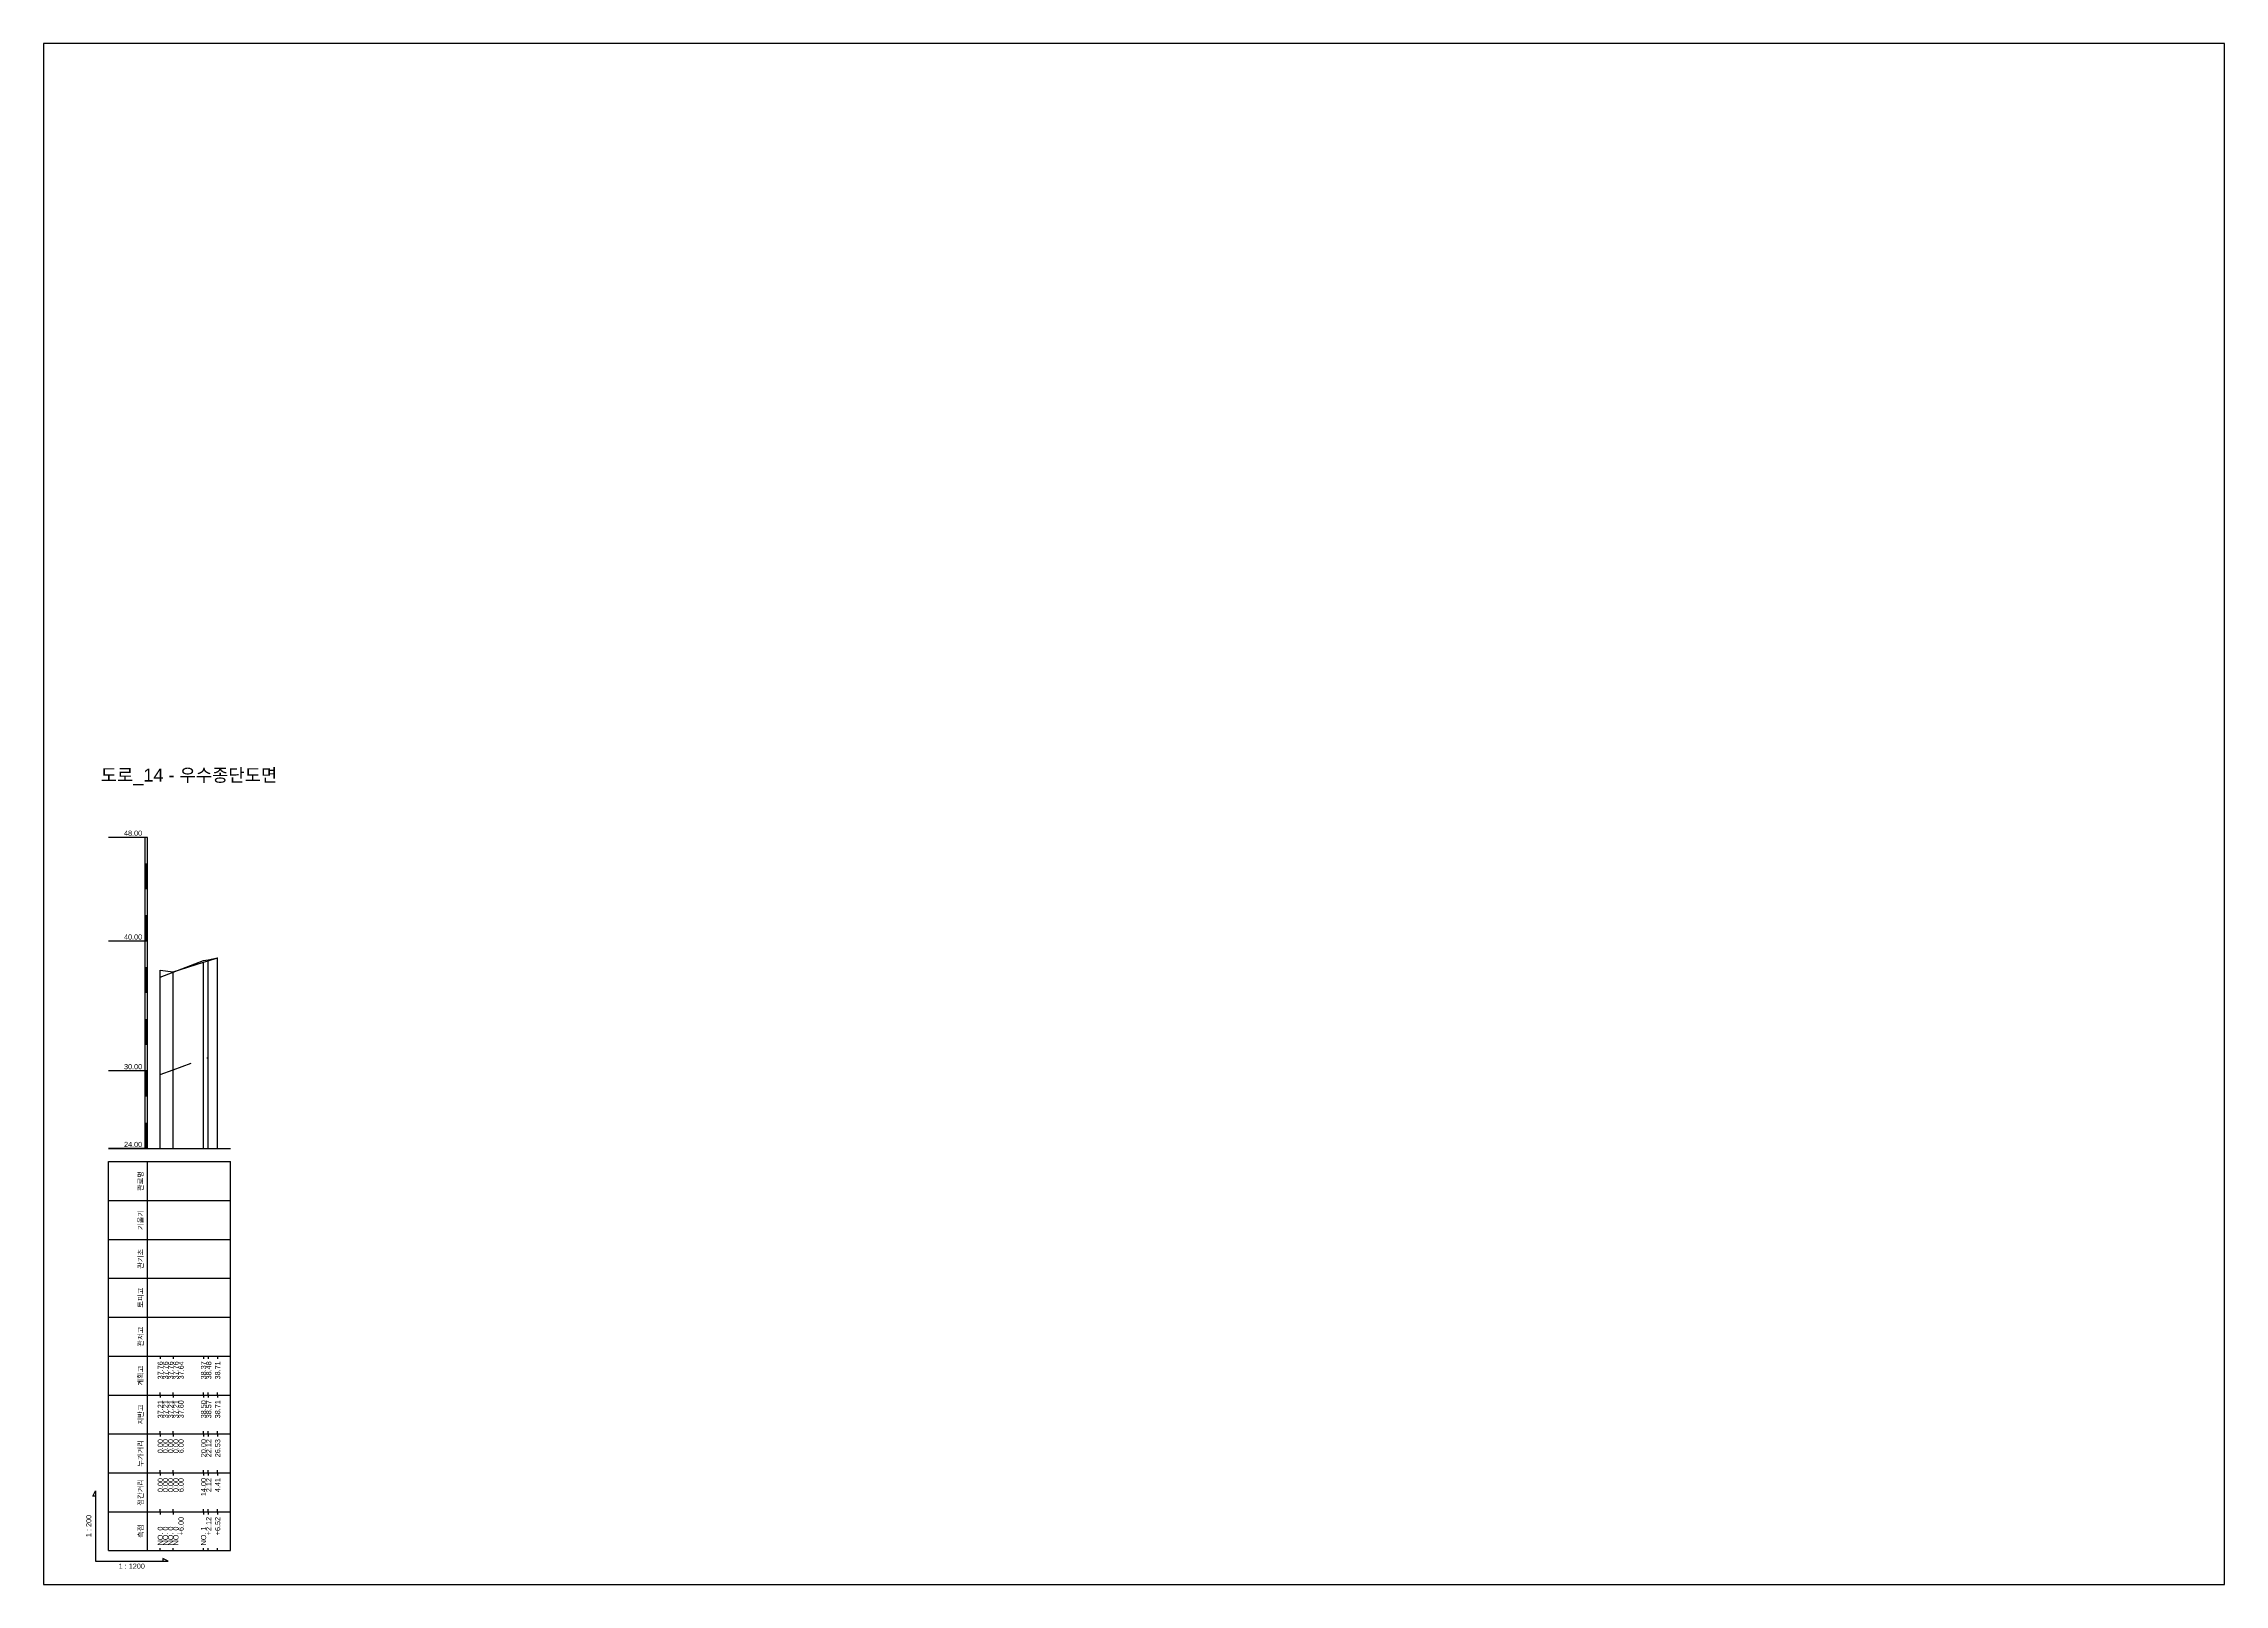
# Model space of a CAD drawing. Header units: millimetres. Extents: x -7351 to 135086, y 1419 to 5643.
# Drawn here: x 58852 to 59693, y 1419 to 2013 of the extents above; entities that cross this region are included whole.
import ezdxf
from ezdxf.enums import TextEntityAlignment as Align

# ---------------------------------------------------------------- set-up
doc = ezdxf.new("R2010")
doc.units = ezdxf.units.MM
doc.linetypes.add('DASHDOT', pattern=[25.4, 12.7, -6.35, 0, -6.35])
for name, color, linetype in [('KZ_종단_계획선', 1, 'Continuous'), ('KZ_종단_노선명', 7, 'Continuous'), ('KZ_종단_도각', 7, 'Continuous'), ('KZ_종단_수직선', 7, 'Continuous'), ('KZ_종단_암선1', 56, 'DASHDOT'), ('KZ_종단_지반선', 3, 'Continuous'), ('KZ_종단_테이블문자', 7, 'Continuous'), ('KZ_종단_테이블선', 7, 'Continuous'), ('KZ_종단_폴대', 7, 'Continuous')]:
    doc.layers.add(name, color=color, linetype=linetype)
doc.styles.get("Standard").update_dxf_attribs({"font": 'arial.ttf'})

msp = doc.modelspace()

# ---------------------------------------------------------------- linework, layer by layer
at = {"layer": 'KZ_종단_계획선'}
msp.add_lwpolyline([(58897.36, 1655.84), (58897.36, 1655.84), (58897.36, 1655.84), (58897.36, 1655.84), (58902.36, 1655.24), (58914.03, 1658.89), (58915.79, 1659.44), (58919.46, 1660.59)], dxfattribs=at)
at = {"layer": 'KZ_종단_도각'}
msp.add_lwpolyline([(58852.36, 1419.04), (59693.36, 1419.04), (59693.36, 2013.04), (58852.36, 2013.04)], close=True, dxfattribs=at)
at = {"layer": 'KZ_종단_수직선'}
for p, q in [((58914.03, 1587.04), (58914.03, 1658.89)), ((58915.79, 1587.04), (58915.79, 1659.44)), ((58919.47, 1587.04), (58919.47, 1660.59)), ((58897.36, 1587.04), (58897.36, 1655.84)), ((58897.36, 1587.04), (58897.36, 1655.84)), ((58897.36, 1587.04), (58897.36, 1655.84)), ((58897.36, 1587.04), (58897.36, 1655.84)), ((58897.36, 1587.04), (58897.36, 1655.84)), ((58897.36, 1587.04), (58897.36, 1655.84)), ((58897.36, 1587.04), (58897.36, 1655.84)), ((58902.36, 1587.04), (58902.36, 1655.24))]:
    msp.add_line(p, q, dxfattribs=at)
at = {"layer": 'KZ_종단_암선1', "flags": 128}
msp.add_lwpolyline([(58897.36, 1615.62), (58897.36, 1615.62), (58897.36, 1615.62), (58897.36, 1615.62), (58902.36, 1617.47), (58914.03, 1621.76), (58915.79, 1622.08), (58919.47, 1622.76)], dxfattribs=at)
at = {"layer": 'KZ_종단_지반선', "flags": 128}
msp.add_lwpolyline([(58897.36, 1653.1), (58897.36, 1653.1), (58897.36, 1653.1), (58897.36, 1653.1), (58902.36, 1655.03), (58914.03, 1659.51), (58915.79, 1659.87), (58919.47, 1660.6)], dxfattribs=at)
at = {"layer": 'KZ_종단_테이블선'}
for p, q in [((58877.36, 1587.04), (58924.47, 1587.04)), ((58877.36, 1567.04), (58877.36, 1582.04)), ((58877.36, 1582.04), (58924.47, 1582.04)), ((58892.36, 1567.04), (58892.36, 1582.04)), ((58924.47, 1567.04), (58924.47, 1582.04)), ((58877.36, 1552.04), (58877.36, 1567.04)), ((58877.36, 1567.04), (58924.47, 1567.04)), ((58892.36, 1552.04), (58892.36, 1567.04)), ((58924.47, 1552.04), (58924.47, 1567.04)), ((58877.36, 1537.04), (58877.36, 1552.04)), ((58877.36, 1552.04), (58924.47, 1552.04)), ((58892.36, 1537.04), (58892.36, 1552.04)), ((58924.47, 1537.04), (58924.47, 1552.04)), ((58877.36, 1522.04), (58877.36, 1537.04)), ((58877.36, 1537.04), (58924.47, 1537.04)), ((58892.36, 1522.04), (58892.36, 1537.04)), ((58924.47, 1522.04), (58924.47, 1537.04)), ((58877.36, 1507.04), (58877.36, 1522.04)), ((58877.36, 1522.04), (58924.47, 1522.04)), ((58892.36, 1507.04), (58892.36, 1522.04)), ((58924.47, 1507.04), (58924.47, 1522.04)), ((58877.36, 1492.04), (58877.36, 1507.04)), ((58877.36, 1507.04), (58924.47, 1507.04)), ((58892.36, 1492.04), (58892.36, 1507.04)), ((58897.36, 1507.04), (58897.36, 1506.04)), ((58897.36, 1507.04), (58897.36, 1506.04)), ((58897.36, 1507.04), (58897.36, 1506.04)), ((58897.36, 1507.04), (58897.36, 1506.04)), ((58902.36, 1507.04), (58902.36, 1506.04)), ((58914.03, 1507.04), (58914.03, 1506.04)), ((58915.79, 1507.04), (58915.79, 1506.04)), ((58919.47, 1507.04), (58919.47, 1506.04)), ((58924.47, 1492.04), (58924.47, 1507.04)), ((58877.36, 1477.04), (58877.36, 1492.04)), ((58877.36, 1492.04), (58924.47, 1492.04)), ((58892.36, 1477.04), (58892.36, 1492.04)), ((58897.36, 1492.04), (58897.36, 1493.04)), ((58897.36, 1492.04), (58897.36, 1493.04)), ((58897.36, 1492.04), (58897.36, 1493.04)), ((58897.36, 1492.04), (58897.36, 1493.04)), ((58897.36, 1492.04), (58897.36, 1491.04)), ((58897.36, 1492.04), (58897.36, 1491.04)), ((58897.36, 1492.04), (58897.36, 1491.04)), ((58897.36, 1492.04), (58897.36, 1491.04)), ((58902.36, 1492.04), (58902.36, 1493.04)), ((58902.36, 1492.04), (58902.36, 1491.04)), ((58914.03, 1492.04), (58914.03, 1493.04)), ((58914.03, 1492.04), (58914.03, 1491.04)), ((58915.79, 1492.04), (58915.79, 1493.04)), ((58915.79, 1492.04), (58915.79, 1491.04)), ((58919.47, 1492.04), (58919.47, 1493.04)), ((58919.47, 1492.04), (58919.47, 1491.04)), ((58924.47, 1477.04), (58924.47, 1492.04)), ((58877.36, 1462.04), (58877.36, 1477.04)), ((58877.36, 1477.04), (58924.47, 1477.04)), ((58892.36, 1462.04), (58892.36, 1477.04)), ((58897.36, 1477.04), (58897.36, 1478.04)), ((58897.36, 1477.04), (58897.36, 1478.04)), ((58897.36, 1477.04), (58897.36, 1478.04)), ((58897.36, 1477.04), (58897.36, 1478.04)), ((58897.36, 1477.04), (58897.36, 1476.04)), ((58897.36, 1477.04), (58897.36, 1476.04)), ((58897.36, 1477.04), (58897.36, 1476.04)), ((58897.36, 1477.04), (58897.36, 1476.04)), ((58902.36, 1477.04), (58902.36, 1478.04)), ((58902.36, 1477.04), (58902.36, 1476.04)), ((58914.03, 1477.04), (58914.03, 1478.04)), ((58914.03, 1477.04), (58914.03, 1476.04)), ((58915.79, 1477.04), (58915.79, 1478.04)), ((58915.79, 1477.04), (58915.79, 1476.04)), ((58919.47, 1477.04), (58919.47, 1478.04)), ((58919.47, 1477.04), (58919.47, 1476.04)), ((58924.47, 1462.04), (58924.47, 1477.04)), ((58877.36, 1447.04), (58877.36, 1462.04)), ((58877.36, 1462.04), (58924.47, 1462.04)), ((58892.36, 1447.04), (58892.36, 1462.04)), ((58897.36, 1462.04), (58897.36, 1463.04)), ((58897.36, 1462.04), (58897.36, 1463.04)), ((58897.36, 1462.04), (58897.36, 1463.04)), ((58897.36, 1462.04), (58897.36, 1463.04)), ((58897.36, 1462.04), (58897.36, 1461.04)), ((58897.36, 1462.04), (58897.36, 1461.04)), ((58897.36, 1462.04), (58897.36, 1461.04)), ((58897.36, 1462.04), (58897.36, 1461.04)), ((58902.36, 1462.04), (58902.36, 1463.04)), ((58902.36, 1462.04), (58902.36, 1461.04)), ((58914.03, 1462.04), (58914.03, 1463.04)), ((58914.03, 1462.04), (58914.03, 1461.04)), ((58915.79, 1462.04), (58915.79, 1463.04)), ((58915.79, 1462.04), (58915.79, 1461.04)), ((58919.47, 1462.04), (58919.47, 1463.04)), ((58919.47, 1462.04), (58919.47, 1461.04)), ((58924.47, 1447.04), (58924.47, 1462.04)), ((58877.36, 1432.04), (58877.36, 1447.04)), ((58877.36, 1447.04), (58924.47, 1447.04)), ((58892.36, 1432.04), (58892.36, 1447.04)), ((58897.36, 1447.04), (58897.36, 1448.04)), ((58897.36, 1447.04), (58897.36, 1448.04)), ((58897.36, 1447.04), (58897.36, 1448.04)), ((58897.36, 1447.04), (58897.36, 1448.04)), ((58897.36, 1447.04), (58897.36, 1446.04)), ((58897.36, 1447.04), (58897.36, 1446.04)), ((58897.36, 1447.04), (58897.36, 1446.04)), ((58897.36, 1447.04), (58897.36, 1446.04)), ((58902.36, 1447.04), (58902.36, 1448.04)), ((58902.36, 1447.04), (58902.36, 1446.04)), ((58914.03, 1447.04), (58914.03, 1448.04)), ((58914.03, 1447.04), (58914.03, 1446.04)), ((58915.79, 1447.04), (58915.79, 1448.04)), ((58915.79, 1447.04), (58915.79, 1446.04)), ((58919.47, 1447.04), (58919.47, 1448.04)), ((58919.47, 1447.04), (58919.47, 1446.04)), ((58924.47, 1432.04), (58924.47, 1447.04)), ((58877.36, 1432.04), (58924.47, 1432.04)), ((58897.36, 1432.04), (58897.36, 1433.04)), ((58897.36, 1432.04), (58897.36, 1433.04)), ((58897.36, 1432.04), (58897.36, 1433.04)), ((58897.36, 1432.04), (58897.36, 1433.04)), ((58902.36, 1432.04), (58902.36, 1433.04)), ((58914.03, 1432.04), (58914.03, 1433.04)), ((58915.79, 1432.04), (58915.79, 1433.04)), ((58919.47, 1432.04), (58919.47, 1433.04))]:
    msp.add_line(p, q, dxfattribs=at)
msp.add_lwpolyline([(58872.36, 1453.04), (58871.36, 1453.04), (58872.36, 1455.04), (58872.36, 1428.04), (58900.36, 1428.04), (58898.36, 1429.04), (58898.36, 1428.04)], dxfattribs=at)
at = {"layer": 'KZ_종단_폴대'}
for p, q in [((58892.36, 1707.04), (58877.36, 1707.04)), ((58892.36, 1667.04), (58877.36, 1667.04)), ((58892.36, 1617.04), (58877.36, 1617.04)), ((58892.36, 1587.04), (58877.36, 1587.04))]:
    msp.add_line(p, q, dxfattribs=at)
msp.add_lwpolyline([(58892.36, 1587.04), (58892.36, 1707.04), (58891.36, 1707.04), (58891.36, 1587.04), (58892.36, 1587.04)], dxfattribs=at)
for points in [[(58891.86, 1687.04, 1, 1, 0), (58891.86, 1697.04, 1, 1, 0)], [(58891.86, 1667.04, 1, 1, 0), (58891.86, 1677.04, 1, 1, 0)], [(58891.86, 1647.04, 1, 1, 0), (58891.86, 1657.04, 1, 1, 0)], [(58891.86, 1627.04, 1, 1, 0), (58891.86, 1637.04, 1, 1, 0)], [(58891.86, 1607.04, 1, 1, 0), (58891.86, 1617.04, 1, 1, 0)], [(58891.86, 1587.04, 1, 1, 0), (58891.86, 1597.04, 1, 1, 0)]]:
    msp.add_lwpolyline(points, format="xyseb", dxfattribs=at)

# ---------------------------------------------------------------- texts
at = {"layer": 'KZ_종단_노선명'}
msp.add_text('도로_14 - 우수종단도면', height=5, dxfattribs=at).set_placement((58908.41, 1727.04), align=Align.BOTTOM_CENTER)
at = {"layer": 'KZ_종단_테이블문자'}
for s, p in [('37.76', (58897.36, 1505.04)), ('37.76', (58899.36, 1505.04)), ('37.76', (58901.36, 1505.04)), ('37.76', (58903.36, 1505.04)), ('37.64', (58905.36, 1505.04)), ('38.37', (58914.03, 1505.04)), ('38.48', (58916.03, 1505.04)), ('38.71', (58919.47, 1505.04)), ('37.21', (58897.36, 1490.04)), ('37.21', (58899.36, 1490.04)), ('37.21', (58901.36, 1490.04)), ('37.21', (58903.36, 1490.04)), ('37.60', (58905.36, 1490.04)), ('38.50', (58914.03, 1490.04)), ('38.57', (58916.03, 1490.04)), ('38.71', (58919.47, 1490.04)), ('0.00', (58897.36, 1475.04)), ('0.00', (58899.36, 1475.04)), ('0.00', (58901.36, 1475.04)), ('0.00', (58903.36, 1475.04)), ('6.00', (58905.36, 1475.04)), ('20.00', (58914.03, 1475.04)), ('22.12', (58916.03, 1475.04)), ('26.53', (58919.47, 1475.04)), ('0.00', (58897.36, 1460.04)), ('0.00', (58899.36, 1460.04)), ('0.00', (58901.36, 1460.04)), ('0.00', (58903.36, 1460.04)), ('6.00', (58905.36, 1460.04)), ('14.00', (58914.03, 1460.04)), ('2.12', (58916.03, 1460.04)), ('4.41', (58919.47, 1460.04)), ('+6.00', (58905.36, 1445.04)), ('+2.12', (58916.03, 1445.04)), ('+6.52', (58919.47, 1445.04))]:
    msp.add_text(s, height=2, rotation=90, dxfattribs=at).set_placement(p, align=Align.MIDDLE_RIGHT)
for s, p in [('NO. 0', (58897.36, 1434.04)), ('NO. 0', (58899.36, 1434.04)), ('NO. 0', (58901.36, 1434.04)), ('NO. 0', (58903.36, 1434.04)), ('NO. 1', (58914.03, 1434.04))]:
    msp.add_text(s, height=2, rotation=90, dxfattribs=at).set_placement(p, align=Align.MIDDLE_LEFT)
at = {"layer": 'KZ_종단_테이블선'}
for s, p in [('관로명', (58891.36, 1574.54)), ('기울기', (58891.36, 1559.54)), ('관기초', (58891.36, 1544.54)), ('토피고', (58891.36, 1529.54)), ('관저고', (58891.36, 1514.54)), ('계획고', (58891.36, 1499.54)), ('지반고', (58891.36, 1484.54)), ('누가거리', (58891.36, 1469.54)), ('점간거리', (58891.36, 1454.54)), ('1 : 200', (58871.36, 1441.54)), ('측점', (58891.36, 1439.54))]:
    msp.add_text(s, height=2, rotation=90, dxfattribs=at).set_placement(p, align=Align.BOTTOM_CENTER)
msp.add_text('1 : 1200', height=2, dxfattribs=at).set_placement((58886.36, 1427.04), align=Align.TOP_CENTER)
at = {"layer": 'KZ_종단_폴대'}
for s, p in [('48.00', (58890.36, 1707.04)), ('40.00', (58890.36, 1667.04)), ('30.00', (58890.36, 1617.04)), ('24.00', (58890.36, 1587.04))]:
    msp.add_text(s, height=2, dxfattribs=at).set_placement(p, align=Align.BOTTOM_RIGHT)

doc.saveas('drawing.dxf')
